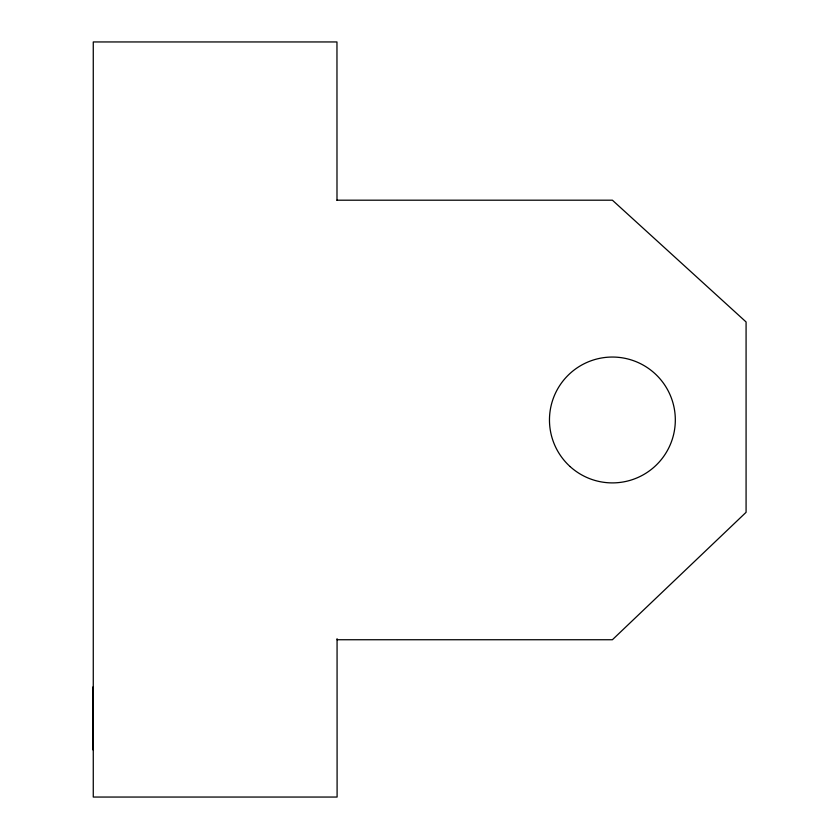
<?xml version="1.0" encoding="UTF-8"?>
<svg xmlns="http://www.w3.org/2000/svg" width="839" height="839" viewBox="0 0 839 839"><rect width="100%" height="100%" fill="white"/><g stroke="black" fill="none" stroke-linecap="round" stroke-linejoin="round"><path stroke-width="1.26" d="M336.963 200.196L612.397 200.196L746.081 321.956L746.081 512.314L612.397 639.738L337.1 639.738M336.995 200.301L336.963 41.95L93.265 41.95L93.265 797.05L337.1 797.05L337.068 638.699M92.919 686.931L92.919 749.856M570.069 466.536A62.925 62.925 0 0 0 673.885 433.333A62.925 62.925 0 0 0 593.225 360.036A62.925 62.925 0 0 0 570.069 466.536"/></g></svg>
